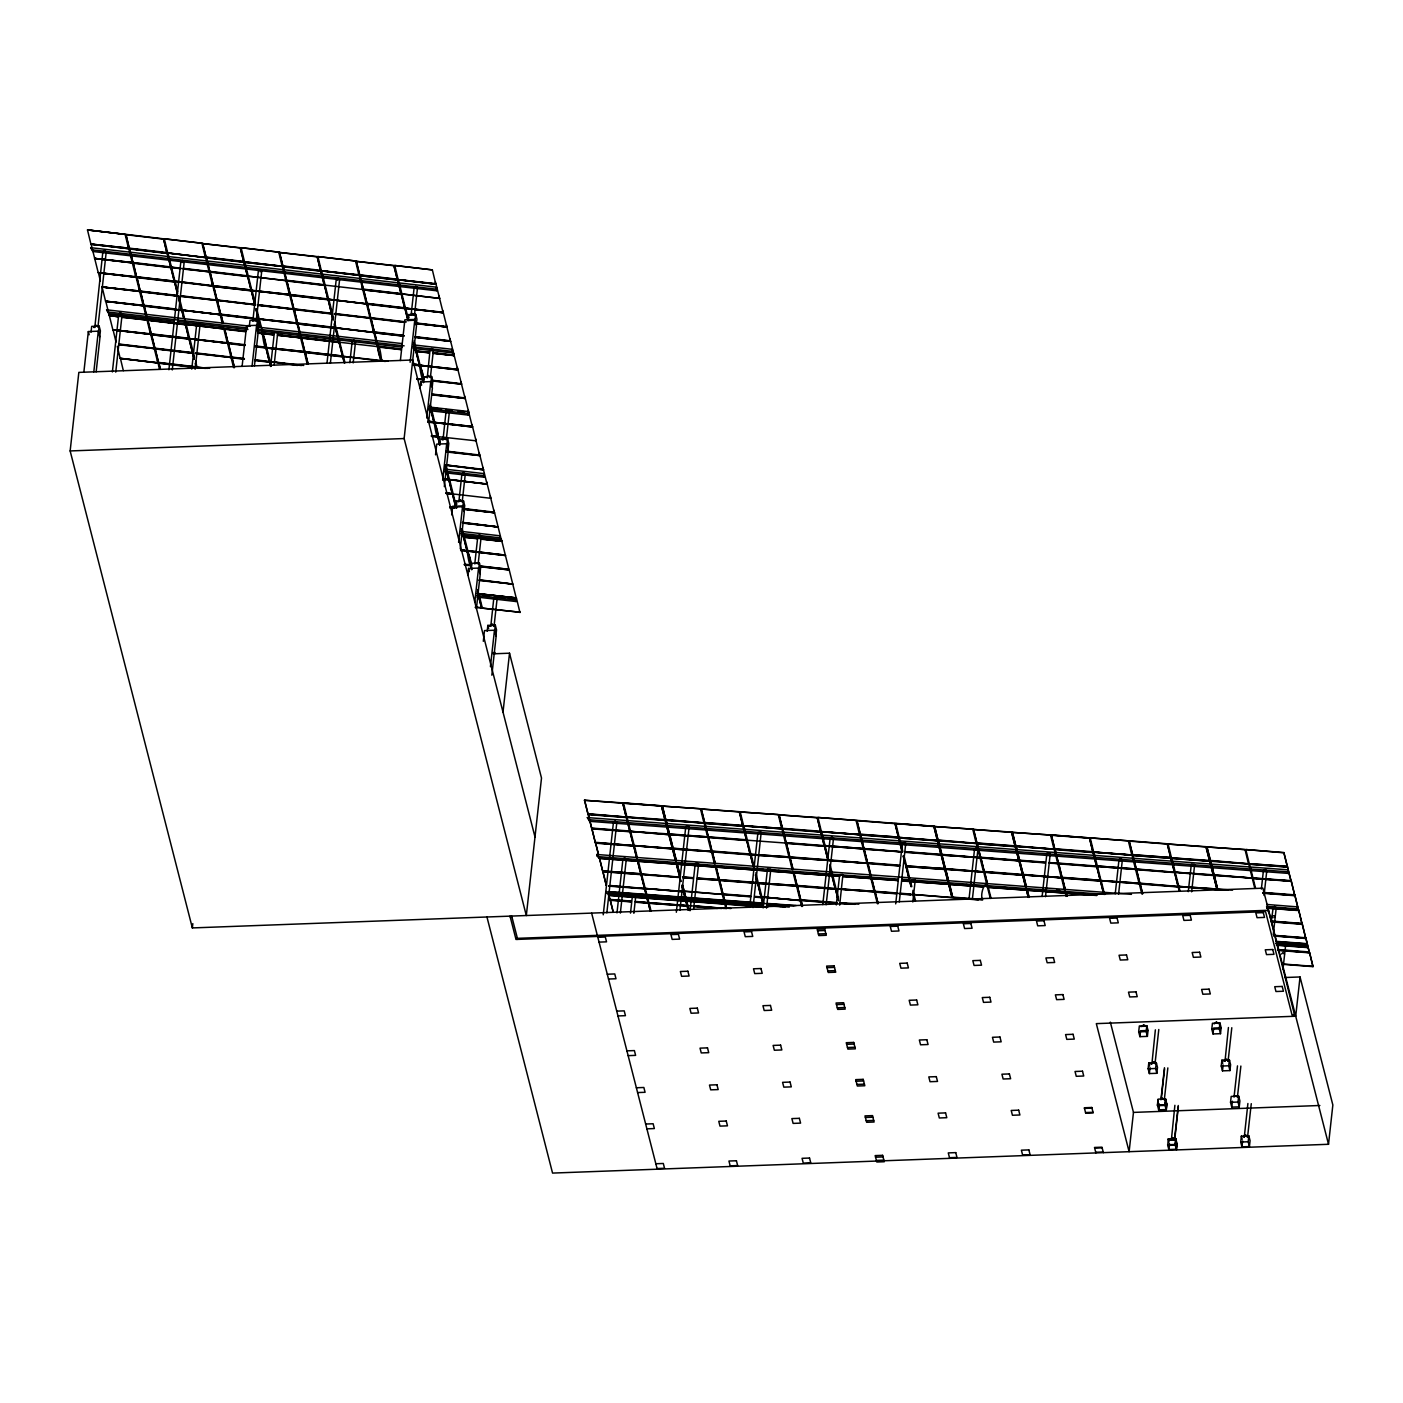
<?xml version="1.0" encoding="UTF-8"?>
<svg xmlns="http://www.w3.org/2000/svg" width="1403" height="1403" viewBox="0 0 1403 1403"><rect width="100%" height="100%" fill="white"/><g stroke="black" fill="none" stroke-linecap="round" stroke-linejoin="round"><path stroke-width="1.5" d="M97.403 326.425L95.755 325.093L93.703 327.478M254.224 319.551L254.399 320.445M427.985 375.688L426.109 377.372M492.102 624.458L489.296 626.264L491.909 624.177L495.013 626.001M1152.985 1062.422L1150.723 1064.053M1161.14 1099.268L1163.788 1099.198M1162.228 1099.338L1162.473 1098.04M1170.102 1140.218L1172.68 1138.57L1171.347 1140.06L1174.89 1105.301M1223.346 1061.071L1225.976 1058.897L1229.624 1060.791L1228.87 1061.229M1236.902 1096.48L1235.394 1095.971M1170.277 1139.955L1172.329 1137.587L1175.626 1139.604M1288.059 873.385L1287.866 869.807L587.366 817.581L589.646 821.334L1288.059 873.385L1287.866 869.807M1297.74 908.32L1297.565 910.477L1266.997 908.197M1276.502 945.271L1307.052 947.551L1306.789 943.64L1276.239 941.36M1307.193 945.236L1306.982 947.218L1276.414 944.938M1307.052 947.551L1306.789 943.64M486.946 916.983L552.554 1173.083L1328.518 1144.287L1262.91 888.187L192.351 927.927L70.15 450.942L78.831 372.391L412.798 359.992L534.999 836.977M83.847 372.269L88.336 331.564L98.315 331.178L99.946 337.597L96.158 371.865M91.037 332.265L91.686 326.373L99.157 326.092L100.402 330.898L99.753 336.79M94.79 327.565L102.875 251.611L104.523 250.646L106.242 251.803L97.912 327.197M95.685 325.496L96.141 326.197M93.808 371.9L98.315 331.178M98.508 331.985L99.157 326.092M112.38 371.935L118.799 313.763L120.448 312.799L122.166 313.956L115.747 372.128M168.904 369.761L180.864 261.432L182.513 260.467L184.231 261.624L172.271 369.936M191.755 369.094L196.771 323.584L198.437 322.62L200.138 323.777L195.122 369.27M242.105 366.393L246.612 325.689L256.574 325.321L258.222 331.722L254.434 365.99M249.313 326.39L249.962 320.498L257.433 320.217L258.661 325.022L258.012 330.915M252.821 321.147L258.398 270.604L260.046 269.639L261.765 270.797L256.188 321.34M253.785 319.446L254.153 320.428M252.084 366.025L256.574 325.321M256.784 326.11L257.433 320.217M257.451 321.357L254.031 319.218M192.351 927.927L192.825 923.63M270.604 366.464L274.322 332.757L275.97 331.792L277.689 332.949L274.199 364.534M326.987 363.184L336.282 278.987L337.93 278.004L339.649 279.162L330.354 363.359M349.821 362.728L352.206 341.139L353.854 340.175L355.573 341.332L353.188 362.921M400.381 360.518L404.871 319.814L414.85 319.446L416.481 325.847L404.134 438.543L526.318 915.528L541.505 778.051L509.517 653.202L493.225 653.816L493.365 652.5M408.22 314.623L407.572 320.515L415.042 320.235L415.691 314.342L408.22 314.623L409.045 317.832M411.079 315.272L414.166 287.282L415.814 286.317L417.533 287.475L414.446 315.465M412.622 313.518L415.148 315.552M410.114 362.29L414.85 319.446M416.27 325.04L416.937 319.147L415.691 314.342M420.093 388.385L420.795 381.967L430.774 381.598L432.405 388L428.616 422.268M423.496 382.668L424.144 376.776L431.615 376.513L432.861 381.3L432.194 387.193M427.249 377.968L430.09 349.435L431.738 348.47L433.457 349.628L430.37 377.617M427.477 376.706L428.213 375.513L429.493 376.653M426.74 418.024L430.774 381.598M430.967 382.388L431.615 376.513M435.544 454.835L436.719 444.12L446.698 443.751L448.329 450.153L444.313 486.578M439.42 444.839L440.068 438.946L447.539 438.665L448.785 443.471L448.118 449.363M441.998 439.718L444.137 437.666L447.136 439.42M442.997 439.876L446.066 411.325L449.311 411.5M442.664 480.177L446.698 443.751M446.891 444.558L447.539 438.665M451.696 514.848L452.643 506.273L462.622 505.904L464.253 512.305L460.237 548.731M455.993 501.099L455.344 506.992L462.815 506.711L463.464 500.818L455.993 501.099L456.817 504.291M458.851 501.748L461.938 473.758L463.586 472.776L465.305 473.933L462.218 501.923M460.254 500.152L462.148 501.643M458.588 542.33L462.622 505.904M463.481 501.941L460.061 499.819L457.676 501.8M464.042 511.516L464.709 505.624L463.464 500.818M467.865 574.862L468.567 568.443L478.546 568.075L480.177 574.476L476.389 608.744M471.268 569.144L471.917 563.252L479.388 562.971L480.615 567.777L479.966 573.669M474.775 563.901L477.862 535.911L479.51 534.946L481.229 536.104L478.142 564.094M474.758 602.343L478.546 568.075M478.739 568.864L479.388 562.971M483.316 641.311L484.491 630.596L494.47 630.228L496.101 636.629L491.839 675.194M487.192 631.297L487.841 625.405L495.312 625.124L496.539 629.929L495.89 635.822M490.769 626.334L493.838 597.801L497.083 597.976M490.699 626.054L491.909 624.125M494.014 626.51L497.153 598.257L495.943 599.221M490.436 666.653L494.47 630.228M494.663 631.017L495.312 625.124M494.891 653.745L495.031 652.448M503.011 712.128L509.517 653.202M603.237 914.809L613.479 822.035L615.128 821.071L616.846 822.228L606.85 912.827M616.987 912.897L622.932 858.952L624.581 857.987L626.229 858.864M620.354 913.072L626.299 859.127M630.491 913.125L632.437 895.588L634.051 894.886L635.752 896.043L633.858 913.3M676.334 912.266L685.751 826.841M679.929 910.319L689.119 827.033L687.838 825.929L685.804 826.577M690.03 910.74L695.222 863.757L696.87 862.792L698.589 863.95L693.626 908.793M749.676 907.39L757.953 832.488L761.075 832.137M753.043 907.566L761.11 833.189M763.144 907.916L767.459 869.141L770.703 869.316M766.512 908.109L770.773 869.579M822.789 904.584L830.155 837.942L831.804 836.977L833.522 838.135L826.157 904.76M836.293 904.953L839.66 874.595L842.729 874.507M839.66 905.145L842.905 874.77M895.693 903.883L902.375 843.221L905.514 842.852M899.288 901.901L905.742 843.396M912.809 901.971L915.212 880.312M969.035 898.955L974.559 849.008L976.207 848.026L977.926 849.183L972.402 899.13M982.574 898.955C979.697 896.271 984.678 879.699 986.905 886.819M1042.131 896.482L1046.901 853.322L1049.988 853.234M1045.498 896.675L1050.233 853.778M1115.227 893.834L1118.998 859.636L1120.646 858.654L1122.365 859.811L1118.594 894.009M1138.675 1031.854L1139.341 1025.961L1146.812 1025.698L1148.04 1030.486L1147.391 1036.379L1139.92 1036.659L1138.675 1031.854L1146.163 1031.591L1147.391 1036.379M1139.92 1036.659L1140.569 1030.767L1148.04 1030.486M1110.334 1022.138L1133.466 1112.404L1129.117 1151.688L1096.322 1023.629L1295.706 1016.228L1300.037 976.962L1284.867 977.523M1143.568 1024.979L1141.007 1026.68M1143.726 1024.856L1146.742 1026.47M1146.163 1031.591L1146.812 1025.698M1148.145 1068.77L1148.794 1062.878L1156.265 1062.597L1157.493 1067.402L1156.844 1073.295L1149.373 1073.576L1148.145 1068.77L1155.616 1068.49L1156.844 1073.295M1149.373 1073.576L1150.022 1067.683M1151.881 1064.07L1155.37 1029.837M1154.143 1062.755L1152.863 1061.597L1156.212 1063.684M1155.02 1063.72L1158.79 1029.504M1155.616 1068.49L1156.265 1062.597M1157.422 1105.038L1158.071 1099.145L1165.56 1098.865L1166.945 1104.319L1166.296 1110.211L1158.825 1110.492L1157.422 1105.038L1164.911 1104.757L1166.296 1110.211M1158.247 1099.794L1157.598 1105.687L1165.069 1105.406L1165.718 1099.514M1159.316 1103.951L1158.668 1109.843L1166.139 1109.563L1166.787 1103.67M1158.825 1110.492L1159.474 1104.599M1160.93 1099.794L1164.472 1067.718M1161.333 1098.339L1164.595 1068.858M1164.297 1099.97L1167.84 1067.911M1164.911 1104.757L1165.56 1098.865M1188.271 891.642L1191.322 864.318L1194.567 864.494M1191.638 891.817L1194.637 864.774M1175.732 1138.587L1175.083 1144.48L1176.486 1149.934L1177.135 1144.041L1175.732 1138.587L1168.261 1138.868L1167.77 1145.409L1175.24 1145.129L1175.907 1139.236L1168.418 1139.517M1169.488 1143.655L1168.997 1150.214L1167.612 1144.743L1175.083 1144.48M1172.522 1137.921L1172.873 1139.446M1172.487 1138.815L1172.189 1137.815M1174.434 1139.973L1178.257 1105.494M1174.644 1140.341L1178.362 1106.651M1175.188 1139.78L1175.381 1140.569M1176.152 1140.148L1172.487 1138.236M1176.959 1143.375L1176.31 1149.267L1168.839 1149.548M1211.789 1029.153L1212.438 1023.261L1219.926 1022.98L1221.154 1027.785L1220.505 1033.678L1213.016 1033.941L1211.789 1029.153L1219.277 1028.873L1220.505 1033.678M1213.016 1033.941L1213.665 1028.048L1221.154 1027.785M1219.663 1023.909L1216.629 1022.419M1215.507 1023.383L1216.524 1021.98L1214.121 1023.927M1219.277 1028.873L1219.926 1022.98M1221.241 1066.052L1221.908 1060.177L1229.379 1059.896L1230.606 1064.702L1229.957 1070.577L1222.487 1070.857L1221.241 1066.052L1228.73 1065.789L1229.957 1070.577M1222.487 1070.857L1223.135 1064.965M1224.994 1061.37L1228.432 1027.522M1228.081 1061.282L1231.799 1027.715M1228.73 1065.789L1229.379 1059.896M1230.536 1102.32L1231.185 1096.427L1238.674 1096.146L1239.901 1100.952L1239.252 1106.844L1231.764 1107.125L1230.536 1102.32L1238.007 1102.039L1239.252 1106.844M1231.764 1107.125L1232.413 1101.232M1234.044 1097.076L1237.499 1065.877M1237.411 1097.269L1240.866 1066.052M1261.367 889.081L1263.437 870.351L1264.717 871.456M1238.007 1102.039L1238.674 1096.146M1264.05 895.465L1266.786 870.702L1265.068 869.544L1263.419 870.526M1240.708 1142.042L1241.357 1136.149L1248.845 1135.869L1250.073 1140.674L1249.424 1146.567L1241.936 1146.847L1240.708 1142.042L1248.196 1141.761L1249.424 1146.567M1268.049 911.547L1267.961 908.32L1294.478 1014.702L1291.988 1014.79L1265.559 911.634L516.006 939.449L510.026 916.124M1241.936 1146.847L1242.602 1140.955M1243.444 1136.921L1245.443 1134.869L1248.863 1136.991M1244.286 1137.079L1247.898 1103.512M1244.215 1136.798L1245.39 1135.115M1271.276 921.876L1273.135 907.811M1247.548 1137.254L1251.266 1103.687M1248.196 1141.761L1248.845 1135.869M1273.293 934.433L1276.239 907.618L1274.52 906.461L1272.872 907.443M1282.973 969.28L1285.709 944.535L1283.552 943.395L1282.868 944.973M1294.478 1014.702L1294.688 1012.738M1328.518 1144.287L1332.85 1105.003L1300.037 976.962M436.473 290.754L436.421 287.177L90.686 247.665L92.791 251.488L436.473 290.754L436.421 287.177M413.254 348.435L452.397 352.907L452.345 349.329L413.201 344.857M452.397 352.907L452.345 349.329M429.178 410.605L468.321 415.078L468.269 411.482L429.125 407.01M468.321 415.078L468.269 411.482M445.084 472.758L484.245 477.23L484.193 473.635L445.049 469.163M484.245 477.23L484.193 473.635M461.008 534.911L500.169 539.383L500.117 535.806L460.973 531.334M500.169 539.383L500.117 535.806M476.932 597.064L516.094 601.536L516.041 597.959L476.897 593.487M516.094 601.536L516.041 597.959M94.545 327.022L95.755 326.057M184.231 261.624L183.004 262.571M200.138 323.777L198.489 324.742M261.765 270.797L260.116 271.761M355.573 341.332L354.345 342.279M442.927 439.595L444.576 438.613L446.294 439.77L449.381 411.781L448.171 412.745M704.674 900.673L707.796 900.305M1151.653 1063.527L1152.968 1062.439M1224.749 1060.826L1226.415 1059.844L1228.116 1061.001M584.472 800.271L622.669 802.884L626.124 817.02L588.015 814.073L584.472 800.271L622.581 803.2M588.015 814.073L584.577 799.973M633.034 843.326L630.017 831.505L591.68 828.419L588.243 814.284L626.369 817.265L633.437 845.571L595.328 842.642L588.243 814.284M595.328 842.642L591.891 828.507M598.502 855.006L595.556 842.835L633.682 845.816L636.716 857.671M644.03 886.222L640.996 874.402L602.887 871.403L606.324 885.539L599.221 857.11L602.641 871.193L640.855 873.806L602.746 870.86M623.476 802.849L661.585 805.831L623.37 803.182L661.479 806.129L665.022 819.931L661.479 806.129M629.789 831.348L626.369 817.265M665.25 820.176L668.687 834.276L665.268 820.194L626.913 816.984L665.11 819.598M631.14 901.392L609.972 899.761L608.06 891.606M613.129 912.125L610.2 899.954L631.385 901.638M630.789 831.453L668.793 834.68L672.335 848.482L634.226 845.553L627.053 817.528L665.145 820.457M636.611 857.934L633.682 845.816M634.226 845.553L672.335 848.482M675.615 860.583L672.581 848.762L634.454 845.763L672.475 849.025L675.509 860.863M610.656 885.539L644.433 888.467L640.996 874.385M680.911 881.294L679.894 877.313L641.539 874.104L679.648 877.05L676.106 863.248M662.269 806.094L700.483 808.759L703.92 822.842L665.811 819.913L662.269 806.094L700.483 808.759M635.366 901.708L648.081 902.69L644.626 888.555L608.639 885.784M645.433 888.573L683.436 891.799L686.961 905.601L648.87 902.673L641.68 874.648L679.789 877.576L680.806 881.522M665.811 819.913L662.356 805.778M688.627 835.399L707.691 836.854L669.477 834.259L666.039 820.124L704.148 823.105L711.233 851.411L673.124 848.464L669.582 834.662L707.796 837.275L669.582 834.662M650.238 911.108L648.309 902.901L635.594 901.919M648.87 902.673L686.961 905.601M688.242 909.863L687.224 905.882L648.993 903.199L687.102 906.145L688.119 910.091M668.793 834.68L630.578 831.33L668.793 833.943M669.477 834.259L666.057 820.159M673.124 848.464L669.687 834.382M673.265 849.008L711.479 851.656L673.265 849.008L676.299 860.846M701.167 809.022L739.381 811.671L742.818 825.771L704.709 822.824L701.167 809.022L739.276 811.951L742.818 825.771M683.436 891.799L645.222 888.45L683.331 891.396L681.805 885.468M684.208 891.045L722.422 894.395L684.12 891.379L682.717 885.188M704.709 822.824L701.272 808.742M746.694 840.239L750.131 854.322L746.694 840.257L708.375 837.17L704.832 823.368L743.046 826.016L746.484 840.099L743.046 826.016M723.755 908.372L687.768 905.584L684.331 891.501M708.375 837.17L704.937 823.035M753.411 866.423L750.377 854.602L712.022 851.393L708.585 837.293M712.022 851.393L708.603 837.31M715.197 863.757L712.25 851.603L715.284 863.441M697.607 878.541L718.792 880.225L697.519 878.874M755.533 874.753L757.445 882.89L719.336 879.944L715.933 865.932M750.745 896.535L723.019 894.29L719.564 880.155L757.69 883.136L761.127 897.236L757.69 883.136M723.019 894.29L719.581 880.225M723.124 894.693L726.666 908.513L723.124 894.693L750.64 896.815M743.608 825.753L781.804 828.366L743.608 825.753L740.17 811.671M743.836 825.999L781.945 828.892L743.836 825.946L750.921 854.304L789.117 856.917L750.921 854.304M747.483 840.222L785.382 843.028M753.288 866.703L750.377 854.567M789.275 857.496L751.061 854.848L789.258 857.443L792.186 869.614M758.234 882.873L796.43 885.486L758.234 882.873L755.831 872.771M778.279 814.599L740.065 811.934L778.279 814.599L781.699 828.682M820.843 831.856L824.28 845.939L820.843 831.874L782.506 828.664L778.963 814.862L817.177 817.511L820.597 831.611L817.177 817.511M762.741 903.55L761.32 897.306L754.761 896.745M782.506 828.664L779.068 814.564M786.171 843.01L782.734 828.875L786.171 843.01L824.49 846.062L827.928 860.162L789.819 857.233L786.381 843.098L789.819 857.233M789.959 857.759L828.156 860.407L789.959 857.759L792.993 869.597M796.588 886.047L758.374 883.399L796.588 886.047L801.639 906.478M838.52 900.814L835.486 888.993L797.132 885.784L793.73 871.772M800.815 900.13L797.36 885.994L800.815 900.13L837.012 903.023M817.949 817.44L856.058 820.387L859.495 834.522L821.386 831.576L817.967 817.493L856.076 820.422M802.428 906.461L801.008 900.217L802.551 906.198M821.386 831.576L859.495 834.522M821.632 831.786L859.741 834.732L821.632 831.786L828.717 860.144M837.907 899.113L835.486 888.976M836.03 888.695L874.227 891.308L836.03 888.695L832.628 874.7M836.276 888.958L874.367 891.852L836.258 888.906L838.187 897.131M856.865 820.422L860.39 834.171L898.499 837.117L860.285 834.504L856.847 820.369L894.974 823.351L898.008 835.188M860.53 834.75L864.073 849.253L902.287 851.919L863.967 848.85L860.53 834.715L898.639 837.696L901.673 849.534M899.604 865.756L867.615 863.055L864.178 848.973M870.772 875.437L867.843 863.266L871.386 877.068M910.915 894.395L874.928 891.624L871.386 877.804L875.735 877.857M877.594 902.024L871.509 877.541M898.394 837.433L894.974 823.351M864.055 848.517L902.076 851.779L898.639 837.696M937.52 840.572L940.975 854.69L937.52 840.572L899.183 837.416L937.292 840.362L933.854 826.227L895.658 823.614L933.749 826.542M937.537 840.607L899.323 837.959L937.432 840.888M906.513 865.984L944.71 868.597L906.513 865.984L904.093 855.883M911.021 886.661L909.582 880.418L911.126 886.433M910.284 880.733L911.81 886.643M952.181 897.727L913.827 894.535L951.935 897.482L948.481 883.346L952.023 897.148M934.556 826.525L972.753 829.191L934.556 826.525L938.081 840.344L976.435 843.519L983.503 871.842L945.412 868.895L941.869 855.093L980.083 857.742L941.869 855.093M938.081 840.344L934.661 826.244M938.326 840.607L941.851 854.357L979.873 857.619L941.764 854.673L938.326 840.59M944.605 868.913L941.167 854.778L904.988 851.919M944.745 869.457L906.636 866.51L944.745 869.457L947.779 881.294M945.412 868.895L941.974 854.813M948.568 881.259L945.64 869.106L983.749 872.087L986.677 884.206M952.725 897.464L949.287 883.329L952.725 897.464L982.609 899.989M952.988 897.78L978.259 899.954M973.436 829.454L1011.651 832.102L1015.088 846.202L976.979 843.256L973.436 829.454L1011.545 832.382L1015.088 846.202M976.435 843.519L938.221 840.871M976.979 843.256L973.559 829.155M1025.575 887.117L1022.647 874.963L984.292 871.824L980.855 857.689L1018.981 860.653L1022.506 874.42L1018.964 860.618L980.662 857.601L977.119 843.782L1015.334 846.447L1018.771 860.53L1015.334 846.447M980.662 857.601L977.225 843.501M984.292 871.824L980.872 857.742M987.466 884.188L984.538 872.017L1022.647 874.998M1012.335 832.365L1050.549 835.013L1053.986 849.113L1015.877 846.167L1012.335 832.365L1050.549 835.013M1015.877 846.167L1012.44 832.032M1045.06 862.88L1019.665 860.933L1023.296 874.402L1061.299 877.664L1023.19 874.735L1016.105 846.377L1019.56 860.513L1045.165 862.599M1023.436 874.981L1061.527 877.875L1023.436 874.946L1026.365 887.099M1028.206 897.394L1026.277 889.186L1019.946 888.73M1054.775 849.096L1051.338 834.96L1089.447 837.889L1092.884 852.024L1089.447 837.889L1051.338 834.995L1054.775 849.096L1093.13 852.287L1096.55 866.37L1093.13 852.287M1058.458 863.441L1055.003 849.306L1058.458 863.441L1096.76 866.493L1100.303 880.26L1062.089 877.647L1058.651 863.511L1062.089 877.647M1065.263 890.028L1062.334 877.857L1100.443 880.838L1103.477 892.694M1090.236 837.872L1128.345 840.818L1131.783 854.953L1093.674 852.007L1090.236 837.924L1128.345 840.853M1093.674 852.007L1131.783 854.953M1093.919 852.252L1132.011 855.164L1093.902 852.217L1100.987 880.575L1139.201 883.188L1100.987 880.575M1100.198 880.593L1096.76 866.493M1097.549 866.44L1135.658 869.422L1097.567 866.475M1103.372 892.957L1100.443 880.838M1101.232 880.821L1139.324 883.715L1101.215 880.786L1104.161 892.939M1129.134 840.8L1132.659 854.602L1170.768 857.549L1132.572 854.936L1129.134 840.8L1167.243 843.782L1170.277 855.62M1177.591 884.188L1174.574 872.35L1136.237 869.264L1132.712 855.462L1170.926 858.11L1174.346 872.21L1136.342 868.948L1132.8 855.129M1179.257 890.677L1178.239 886.696L1139.885 883.487L1136.342 868.948M1139.885 883.487L1136.465 869.404M1142.551 893.886L1140.113 883.697L1142.656 893.588M1170.681 857.864L1167.243 843.782M1206.142 846.693L1167.927 844.045L1206.036 846.974L1209.579 860.776L1206.036 846.974M1209.702 861.319L1171.61 858.373L1209.824 861.039L1213.244 875.121L1209.807 860.986L1171.47 857.847L1209.667 860.46M1139.99 883.171L1177.994 886.433L1174.557 872.333M1175.346 872.315L1190.06 873.736M1179.134 890.905L1178.239 886.678M1178.783 886.415L1216.98 889.011L1178.783 886.415L1171.715 858.092M1179.011 886.608L1217.12 889.555L1179.011 886.608L1179.941 890.887M1254.773 888.309L1248.723 863.967L1210.368 860.758L1206.826 846.956L1245.04 849.604L1248.477 863.704L1210.456 860.442L1206.931 846.675M1214.139 875.525L1252.353 878.12L1214.033 875.104L1210.596 860.968L1217.681 889.327L1228.274 890.133M1216.892 889.344L1213.455 875.209L1216.98 889.011M1217.681 889.327L1214.244 875.191M1245.811 849.552L1283.833 852.814L1287.375 866.616L1249.266 863.687L1245.811 849.552L1283.938 852.533L1287.375 866.616M1248.705 863.95L1210.508 861.302M1249.266 863.687L1287.463 866.3M1287.603 866.879L1249.407 864.213L1287.498 867.159L1291.041 880.961L1287.498 867.159M1291.146 881.365L1253.037 878.436L1291.251 881.049L1294.688 895.184L1291.251 881.049L1252.932 878.032L1291.146 880.628M1294.916 895.395L1298.354 909.53L1294.916 895.395L1262.928 892.729M1302.002 923.735L1298.564 909.6L1302.002 923.735L1272.363 921.455M1302.247 923.998L1305.684 938.081L1302.23 923.946L1272.591 921.666M1274.134 935.766L1305.877 938.169L1309.315 952.304L1305.877 938.169L1273.924 935.643M1283.359 964.352L1312.998 966.649L1309.56 952.514L1277.572 949.849M626.124 817.02L588.103 813.74M633.437 845.571L595.433 842.309M648.081 902.69L635.471 901.392M703.92 822.842L665.899 819.58M711.233 851.411L673.212 848.149M697.379 878.331L718.652 879.646L697.466 878.015M827.928 860.162L824.49 846.097M831.821 874.718L835.241 888.73L831.698 874.911M905.812 865.669L903.181 856.128M913.037 894.553L912.634 892.308M983.503 871.842L945.499 868.58M1053.986 849.113L1015.982 845.851M1057.652 863.459L1049.286 862.477M1252.142 878.05L1214.139 874.788M1312.998 966.649L1309.56 952.549L1277.817 950.112M90.897 244.052L128.638 248.156L90.897 244.052L87.495 229.952L125.095 234.336L87.477 229.917L125.113 234.389L128.532 248.471M91.16 244.297L128.795 248.734L91.142 244.262L98.21 272.603L135.845 277.04L135.46 274.795M98.21 272.603L135.951 276.707M98.473 272.813L136.091 277.25L98.473 272.813L100.367 281.038M102.103 287.036L139.739 291.473L102.103 287.036L105.541 301.171L143.159 305.591L142.79 303.364M136.617 277.057L133.197 262.922L136.617 277.057L174.358 281.161L170.85 267.412L132.987 262.835L129.55 248.699L167.185 253.171L170.728 266.938L167.185 253.136L129.304 248.489L125.884 234.354L163.52 238.826L166.939 252.926L163.52 238.843M105.541 301.171L143.281 305.275M105.804 301.417L143.404 305.801L105.786 301.382L112.854 329.723L150.472 334.16L150.103 331.915M129.304 248.489L125.902 234.406M132.987 262.835L129.567 248.752M112.854 329.723L150.595 333.826M113.117 329.986L150.735 334.37L113.099 329.933L116.028 342.104M178.672 297.997L181.566 310.045L143.948 305.608L140.51 291.473L178.146 295.945L140.3 291.386L136.88 277.25L174.516 281.722L177.55 293.578M140.3 291.386L136.88 277.303M159.451 369.164L158.065 362.991L120.167 358.291L157.802 362.711L150.752 334.423M164.291 238.791L201.909 243.228L164.291 238.843M143.948 305.608L140.528 291.526M146.105 314.026L144.193 305.819L181.829 310.291L183.723 318.463M212.274 283.687L212.66 285.914L205.61 257.626L167.711 252.926L205.329 257.363L201.927 243.263M121.745 316.99L147.069 320.059L121.851 317.394M188.879 338.597L185.459 324.461L188.879 338.597L151.261 334.177L144.211 305.854M174.253 281.477L170.833 267.394M171.622 267.394L179.847 268.674M151.261 334.177L147.841 320.077L185.477 324.514L147.613 319.954M151.401 334.703L189.142 338.86L192.562 352.942L154.926 348.505L151.401 334.703L189.019 339.14L192.562 352.942M177.409 293.841L174.516 281.722M177.69 291.894L175.287 281.705L212.905 286.124L175.147 281.161L212.765 285.598M195.824 364.92L196.21 367.165L158.574 362.728L151.506 334.388M158.065 362.974L120.43 358.502L123.341 370.655M158.574 362.728L155.172 348.646L192.79 353.065L194.315 359.028M160.223 369.182L158.837 362.939L192.281 366.92M202.576 243.561L240.334 247.717L243.736 261.8L206.118 257.38L202.576 243.561L240.211 247.998L243.736 261.8M222.13 322.9L220.218 314.693L182.355 310.045L219.973 314.482L212.923 286.194M205.592 257.608L167.957 253.136L175.024 281.494M206.118 257.38L202.698 243.28M213.431 285.931L210.012 271.796L213.431 285.931L251.172 290.035L247.647 276.286L209.801 271.708L206.364 257.573L243.999 262.045L247.419 276.145L243.999 262.045M185.249 324.374L184.863 322.146M182.618 310.326L186.02 324.391L223.884 328.951L227.286 343.033L226.918 340.806M209.801 271.708L206.381 257.626M233.599 367.656L227.549 343.244L189.668 338.614L227.409 342.718M189.914 338.824L227.549 343.244L189.931 338.86L194.456 357.309M255.995 308.835L258.38 318.919L220.762 314.5L217.325 300.365L254.96 304.837L217.114 300.277L213.572 286.475L251.33 290.614L254.732 304.697L251.33 290.614M194.175 359.273L192.79 353.065M217.114 300.277L213.712 286.212M207.434 368.41L196.981 367.165L209.643 368.323M241.106 247.682L278.723 252.119L282.143 266.237L244.525 261.817L241.106 247.717L278.741 252.154M222.919 322.918L221.008 314.71L252.365 318.428M244.525 261.817L282.143 266.237M228.075 343.051L224.655 328.916L228.075 343.051L245.051 345.278M251.067 290.368L247.647 276.268M244.28 358.87L231.741 357.397L228.321 343.261L234.371 367.674M251.838 290.368L289.579 294.472L251.838 290.368L244.788 262.08M252.102 290.631L289.719 295.016L252.102 290.579L255.627 305.135M320.813 270.937L324.233 285.019L320.831 270.954L282.932 266.254L279.39 252.452L317.148 256.591L320.55 270.691L317.148 256.591M259.169 318.937L296.91 323.041L259.169 318.937L256.767 308.835M259.415 319.183L297.033 323.567L259.415 319.147L262.835 333.283L273.287 334.51M282.932 266.254L279.513 252.172M286.598 280.6L283.178 266.465L286.598 280.6L324.461 285.16L327.881 299.242L324.461 285.16M262.291 333.388L262.273 333.353C266.973 367.112 268.482 330.038 257.871 332.774M273.515 334.633L262.94 333.686L273.392 334.914M286.037 280.67L248.208 276.163L285.826 280.582M290.246 294.823L286.826 280.688L290.246 294.823L328.127 299.453L331.546 313.588L328.127 299.453L290.386 295.349L293.928 309.151L331.774 313.711L333.3 319.674M265.956 347.734L269.376 361.834L265.956 347.698L255.241 346.26M266.482 347.488L304.223 351.609L266.482 347.488L263.062 333.405M304.363 352.171L266.623 348.032L304.363 352.135L307.275 364.289M270.481 366.183L269.586 361.904L254.732 360.097M293.928 309.151L290.509 295.068M297.559 323.374L294.139 309.239L297.559 323.374L335.194 327.811L334.808 325.566M317.92 256.574L355.538 260.993L317.92 256.574L321.34 270.691L358.958 275.128L358.589 272.883M342.507 356.362L339.088 342.227L301.47 337.842L304.889 351.943L342.63 356.046L339.088 342.227L301.242 337.72L297.699 323.918L335.457 328.056L338.86 342.157L335.457 328.074M321.34 270.691L359.08 274.795M321.603 270.954L359.221 275.339L321.585 270.902L328.653 299.26L366.551 303.942L328.916 299.47L333.44 317.955M301.242 337.72L297.822 323.637M325.25 285.16L362.64 289.474M304.889 351.943L301.47 337.842M308.046 364.306L305.135 352.153L342.77 356.625L344.296 362.588M328.653 299.26L366.288 303.697L359.221 275.374M333.177 319.919L331.774 313.711M356.204 261.326L393.962 265.483L397.365 279.565L359.747 275.146L356.204 261.326L393.84 265.763L397.365 279.565M380.546 358.572L380.914 360.817L373.864 332.529L335.966 327.811L373.601 332.248L366.551 303.96M359.747 275.146L356.327 261.046M359.887 275.672L397.628 279.828L401.048 293.911L363.412 289.474L359.887 275.672L397.505 280.109M339.877 342.297L377.267 346.594M363.412 289.474L360.01 275.391M363.517 289.895L401.276 294.034L404.695 308.134L367.06 303.697L363.517 289.895L401.153 294.314M344.156 362.816L342.77 356.625M381.178 361.062L343.297 356.38L381.037 360.483M367.06 303.697L363.658 289.614M404.415 322.111L370.743 318.043L367.305 303.907L404.958 308.379L407.992 320.235M370.743 318.043L367.305 303.907M374.373 332.265L370.953 318.13L374.373 332.265L403.643 335.703M394.734 265.5L432.352 269.885L394.734 265.448L398.154 279.583L435.772 284.02L435.404 281.775M373.864 332.493L336.229 328.021L343.297 356.38M401.276 349.435L378.056 346.611L374.513 332.792L403.906 335.966M398.154 279.583L435.895 283.687M398.399 279.793L436.035 284.213L398.399 279.793L405.467 308.134L443.102 312.571L442.717 310.326M378.056 346.611L374.636 332.511M381.704 360.817C377.565 326.741 374.899 363.447 385.878 361.308M407.852 320.498L404.958 308.379M405.467 308.134L443.208 312.255M405.73 308.397L443.348 312.781L405.713 308.344L408.641 320.515M439.665 298.436L401.819 293.928L439.455 298.348M419.585 365.499L419.567 365.464C424.425 399.82 426.582 360.115 413.061 364.517M420.111 365.271L457.852 369.375L420.111 365.271L414.078 340.947M457.992 369.936L420.356 365.464L457.974 369.901L465.042 398.259L431.598 394.313M416.726 378.863L423.232 379.722L416.831 379.266M424.004 379.739L420.374 365.517M415.411 323.216L446.996 327.004L415.516 323.637M415.13 337.158L450.679 341.385L415.007 337.474M431.072 410.325L433.965 422.373L430.931 410.535M434.228 422.619L434.211 422.584C439.069 456.94 441.226 417.235 427.687 421.637M434.737 422.391L472.478 426.494L434.737 422.391L431.843 410.325M435 422.636L472.618 427.021L435 422.601L440.033 443.05M439.753 445.014L437.859 436.807L431.37 435.982M431.861 394.524L465.305 398.505L431.738 394.857M444.418 479.002L448.714 479.177L445.207 465.48M448.855 479.756L452.275 493.838L448.855 479.703L444.663 479.212M493.944 510.254L494.312 512.498L487.262 484.21L449.381 479.51L486.999 483.93L479.949 455.624L446.382 451.976M449.644 479.756L487.262 484.193M455.905 508.061L452.485 493.926L445.996 493.102M453.274 493.979L490.682 498.275M501.274 538.875L501.643 541.12L464.025 536.683L476.687 537.84M476.827 538.419L464.165 537.226L476.704 538.699M467.146 551.151L467.129 551.098C471.934 585.56 474.179 545.609 460.64 550.274M467.918 551.116L505.536 555.535L467.936 551.151M471.706 569.706L470.812 565.444L471.846 569.495M471.461 564.918L464.288 536.946M462.464 522.653L498.223 526.984L462.569 523.126M478.651 593.802L516.392 597.906L478.651 593.802L477.774 589.576M475.284 607.394L481.667 607.815L478.669 596.082M482.334 608.148L520.075 612.252L482.334 608.148L479.44 596.1M479.949 566.444L509.236 569.934L479.844 566.759M516.427 598.765L508.167 597.468M132.32 262.501L94.58 258.398L132.32 262.501L131.829 260.572M139.634 291.052L101.893 286.949L139.634 291.052L139.143 289.141M146.841 319.937L146.456 317.692M154.155 348.505L153.769 346.26M209.012 271.708L208.644 269.464M216.325 300.26L215.957 298.015M223.656 328.828L223.27 326.583M230.969 357.379L230.583 355.134M262.063 333.265L261.677 331.02M292.771 306.906L293.139 309.151L257.608 304.96M300.084 335.457L300.452 337.702L277.461 335.001M369.954 318.025L369.585 315.78M401.048 293.911L397.645 279.846M404.695 308.134L401.276 294.069M419.444 364.92L415.902 351.118L419.444 364.92L413.166 364.184M446.768 326.917L446.4 324.672M414.885 336.948L450.416 341.139L450.03 338.895M453.713 353.24L454.081 355.468L433.176 353.012M461.412 384.036L461.026 381.791M465.042 398.259L464.674 396.014M468.725 412.587L468.339 410.36M476.038 441.156L475.67 438.911M479.3 453.134L479.686 455.379L472.636 427.073M483.351 469.724L482.983 467.48M467.024 550.695L463.499 536.875L467.024 550.695L460.763 549.958M497.995 526.844L462.569 522.337M477.879 593.802L477.494 591.557M479.703 566.233L509.079 569.355L479.826 565.9M512.639 584.016L479.317 579.755M1165.49 1099.601L1162.315 1098.514M411.132 315.009L414.201 314.921M458.904 501.467L460.307 500.064M626.247 859.408L625.089 860.092M776.911 906.04L778.507 905.338L780.226 906.496M911.88 879.856L915.142 880.032M1056.371 890.239L1059.616 890.414M1142.235 1026.347L1145.322 1026.259M1284.482 954.18L1282.973 952.514L1281.57 954.022M1171.33 1139.885L1174.574 1140.06M409.904 315.324L412.394 313.518M597.327 935.363L597.976 936.766M1152.88 1062.036L1156.51 1063.544M1216.506 1022.822L1218.418 1023.541M1235.394 1096.357L1234.517 1096.357M253.014 320.621L255.662 320.55M465.094 474.46L463.656 474.916M474.986 563.375L477.616 563.304M905.549 843.922L904.093 844.378M1274.766 917.474C1276.818 914.458 1268.978 915.949 1273.152 917.667M1285.516 944.885L1284.499 945.324M491.892 624.984L494.066 626.247M1216.699 1023.033L1216.524 1021.98M1058.458 891.659L1065.193 892.133L1066.087 896.377M1245.426 1135.711L1247.583 1136.974M70.15 450.942L404.134 438.543M510.306 917.194L511.972 917.141M515.743 938.397L1267.733 910.284M597.818 937.309L605.307 937.029L606.534 941.834L599.046 942.115M817.563 930.768L825.034 930.487M818.387 933.977L825.858 933.696M607.289 974.226L614.76 973.945L615.987 978.75L608.516 979.031M827.016 967.684L834.504 967.404M827.84 970.894L835.311 970.613M616.741 1011.142L624.212 1010.861L625.44 1015.667L617.969 1015.947M836.469 1004.601L843.957 1004.32M837.293 1007.792L844.781 1007.529M1292.514 1015.526L1295.004 1015.439M626.913 1050.847L634.384 1050.584L635.612 1055.372L628.141 1055.652M846.658 1044.323L854.129 1044.042M847.465 1047.515L854.953 1047.234M636.366 1087.763L643.854 1087.483L645.082 1092.288L637.593 1092.569M856.111 1081.222L863.582 1080.959M856.935 1084.431L864.406 1084.151M645.661 1124.031L653.132 1123.75L654.359 1128.556L646.888 1128.836M1084.484 1108.405L1091.955 1108.124M865.405 1117.49L872.876 1117.209M866.212 1120.699L873.701 1120.418M1085.554 1112.544L1093.025 1112.281M1133.466 1112.404L1319.855 1105.494M655.832 1163.753L663.303 1163.473L664.531 1168.261L657.06 1168.541M1094.656 1148.11L1102.144 1147.847M875.577 1157.212L883.048 1156.931M876.401 1160.404L883.872 1160.123M1095.725 1152.266L1103.196 1151.986M1172.329 1138.552L1174.486 1139.692M587.366 817.581L589.242 819.738L1287.656 871.789M597.275 856.268L596.836 854.497L1131.467 894.36M1266.769 904.444L1297.372 906.882M897.745 879.102L598.695 856.654L599.151 858.426L839.222 876.314L599.099 858.25M902.059 879.26L1105.038 894.395M1266.558 906.426L1297.144 908.881L1297.319 906.724L1297.775 908.495M843.554 876.472L898.113 880.54L843.589 876.629M902.48 880.856L983.222 886.889L902.515 881.031M987.589 887.205L1042.166 891.273M1046.515 891.606L1096.725 895.342M1266.962 908.022L1297.512 910.301L1297.109 908.706M987.642 887.38L1096.76 895.5M608.464 891.589L763.407 903.129M767.774 903.462L796.132 905.566M608.551 891.922L794.045 905.742M1276.309 941.694L1306.859 943.973L1306.649 945.955L1276.099 943.675M763.109 905.11L608.148 893.571L608.639 895.5L763.6 907.057M767.476 905.444L789.293 907.075M1276.011 943.342L1306.561 945.622M608.236 893.904L763.197 905.444M767.564 905.777L785.014 907.075M608.551 895.167L767.879 907.04M1206.826 846.956L1245.04 849.604M1129.029 841.116L1167.138 844.062M1051.233 835.276L1089.342 838.222M778.963 814.862L817.072 817.791M856.759 820.685L894.868 823.631M938.186 840.011L976.19 843.273L972.77 829.208M977.084 842.922L1015.176 845.869M1054.863 848.762L1092.972 851.709M782.593 828.331L820.702 831.277M704.797 822.509L742.906 825.438M1054.916 849.622L1093.025 852.568M1132.712 855.462L1170.821 858.408M977.119 843.782L1015.228 846.728M782.628 829.191L820.737 832.137M860.425 835.031L898.534 837.977M665.951 820.439L704.148 823.105M704.832 823.368L742.941 826.297M588.155 814.599L626.264 817.546M1058.546 863.108L1096.655 866.037M1213.349 874.806L1175.135 872.192L1213.455 875.244M980.75 857.268L1018.859 860.214M1019.648 860.197L1045.06 862.144M786.259 842.677L824.368 845.623M905.075 851.603L941.062 854.374M1049.198 862.792L1057.88 863.582L1049.304 863.213M1136.342 869.685L1174.451 872.613M1194.304 874.069L1213.349 875.542M669.582 833.926L684.401 835.066M708.48 836.837L746.571 839.783M1058.563 863.845L1096.655 866.773M591.785 828.086L629.894 831.032M905.093 852.34L941.08 855.111M980.767 858.005L1018.876 860.951M708.48 837.573L746.589 840.52M786.276 843.413L824.385 846.36M591.785 828.822L629.894 831.769M1217.769 888.993L1232.588 890.133M1263.033 892.413L1294.776 894.851M1062.194 877.331L1100.303 880.26M867.703 862.74L899.463 865.177M984.397 871.491L1022.506 874.42M1226.397 890.221L1217.822 889.853L1222.048 890.186M1263.174 892.974L1294.934 895.43M789.907 856.9L828.016 859.829M830.927 859.986L866.826 863.073L859.741 834.767M1140.025 884.03L1178.134 886.959M1263.068 893.273L1294.829 895.71M712.11 851.06L750.219 854.006M1062.229 878.19L1100.338 881.119M867.738 863.599L899.498 866.037M945.534 869.439L983.749 872.087M984.432 872.35L1022.541 875.279M712.163 851.919L750.272 854.865M828.857 860.67L867.054 863.283L828.945 860.355L867.054 863.336L870.597 877.103M595.468 843.168L633.577 846.097M1266.611 907.075L1271.048 907.531M1283.535 908.372L1290.111 909.004M1060.738 891.694L1064.982 892.01M1078.469 892.974L1082.906 893.378M1266.716 907.478L1270.943 907.811M1279.413 908.46L1290.006 909.284M966.018 884.539L970.455 884.995M1002.987 887.38L1007.231 887.748M1039.781 890.133L1044.025 890.502M1076.575 892.939L1082.923 893.43M814.88 873.332L819.106 873.648M834.697 874.735L838.941 875.104M890.537 878.962L894.781 879.33M961.879 884.627L970.35 885.275M978.82 885.942L985.169 886.433M998.673 887.38L1007.126 888.029M1017.719 888.853L1026.189 889.502M1035.449 890.133L1043.92 890.8M1054.495 891.606L1065.087 892.431M1074.347 893.062L1082.818 893.711M702.412 864.897L706.656 865.23M741.1 867.685L745.326 868.019M759.041 869.106L763.267 869.422M778.086 870.526L782.33 870.895M799.956 872.473L793.589 871.982L797.132 885.784M812.653 873.438L819.001 873.929M832.488 874.893L838.836 875.384M849.429 876.209L855.777 876.682M866.37 877.506L870.702 877.506L874.139 891.642M871.386 877.804L875.63 878.138M886.205 878.962L894.676 879.611M905.268 880.418L909.495 880.751M922.981 881.715L931.452 882.364M942.044 883.171L948.393 883.662M646.59 860.67L650.817 861.004M681.139 863.546L687.488 864.038M700.185 865.02L706.551 865.511M717.915 866.3L724.264 866.791M736.978 867.773L743.327 868.264M756.813 869.229L763.162 869.72M773.754 870.526L782.225 871.175M605.465 857.882L609.691 858.198M624.51 859.337L630.859 859.829M644.363 860.793L650.711 861.284M661.287 862.091L667.653 862.582M1272.468 921.122L1302.089 923.42M952.812 897.131L982.451 899.411M797.237 885.451L835.329 888.397M875.016 891.291L896.201 892.922M900.428 893.255L911.003 894.062M1272.503 921.981L1302.142 924.279M682.647 876.875L693.24 877.682M719.441 879.628L757.532 882.557M682.559 877.191L693.152 878.015M896.342 893.501L875.156 891.834L878.19 903.69M900.568 893.781L911.161 894.64M682.787 877.401L693.38 878.26M797.272 886.31L835.381 889.256M875.069 892.15L896.236 893.781M900.463 894.114L911.056 894.921M682.7 877.734L693.275 878.541M719.476 880.488L757.585 883.416M602.781 871.719L640.89 874.665M1274.012 935.31L1305.772 937.765M800.903 899.797L836.889 902.567M858.846 904.181L839.801 902.725L850.393 904.269M1274.029 936.047L1305.79 938.502M723.106 893.957L750.623 896.079M754.867 896.412L761.215 896.903M839.713 903.041L854.532 904.181M800.236 900.27L762.127 897.341M839.906 903.129L854.743 904.321M754.867 897.148L761.233 897.639M800.92 900.533L836.907 903.304M608.551 886.117L644.538 888.888M1277.659 949.533L1309.42 951.971M1277.695 950.392L1309.455 952.83M610.059 899.428L631.227 901.059M694.204 905.759L725.86 908.53L718.792 880.225M726.754 908.179L730.981 908.513M694.345 906.285L721.879 908.46M610.112 900.288L631.28 901.919M635.506 902.252L648.204 903.234M694.257 906.619L717.529 908.407M1283.447 964.036L1313.085 966.316M436.07 289.158L92.388 249.892L90.686 247.665M173.972 321.112L108.715 313.658L106.61 309.817L250.12 326.215M256.644 326.969L402.328 343.612M247.524 327.951L108.312 312.045L106.61 309.817M258.398 329.196L404.134 345.839M412.833 346.839L451.994 351.311M178.321 321.603L247.928 329.565M256.626 330.547L402.363 347.207M428.757 408.992L467.918 413.464M444.681 471.162L483.842 475.635M460.605 533.315L499.766 537.787M476.529 595.468L515.69 599.94M279.39 252.452L317.025 256.872M125.761 234.687L163.397 239.106M359.852 274.813L397.487 279.25M206.241 257.047L243.859 261.484M283.038 265.939L320.673 270.358M129.427 248.173L167.045 252.593M282.406 266.5L244.666 262.343L282.406 266.447L289.474 294.805M283.073 266.798L320.691 271.217M206.259 257.906L243.876 262.343M129.444 249.015L167.062 253.452M363.535 289.158L401.153 293.595M209.906 271.393L247.542 275.812M286.721 280.267L324.339 284.704M133.092 262.501L170.728 266.938M179.865 267.938L171.394 267.272L209.24 271.831L184.039 269.166M184.039 268.429L209.135 271.375M286.703 281.003L324.339 285.44M133.092 263.238L170.71 267.675M209.906 272.129L247.524 276.549M367.183 303.381L404.801 307.801M213.554 285.616L251.172 290.035M290.368 294.49L327.986 298.927M136.74 276.724L174.358 281.161M367.2 304.241L404.818 308.66M213.572 286.475L251.207 290.895M290.386 295.349L328.004 299.786M136.757 277.584L174.393 282.021M370.848 317.709L406.379 321.901M415.534 322.9L446.891 326.583M217.219 299.944L254.855 304.381M257.731 304.644L293.262 308.818M294.034 308.835L331.669 313.272M334.528 313.518L370.076 317.709M140.405 291.07L178.041 295.489M180.917 295.752L216.448 299.944M334.423 313.851L370.182 318.165L334.528 314.254M415.639 323.356L446.996 327.039M180.794 296.086L216.553 300.4L180.899 296.489M257.836 305.047L293.367 309.274L257.714 305.38M294.034 309.572L331.652 313.991M370.848 318.446L404.292 322.392M140.405 291.806L178.023 296.226M374.496 331.932L403.766 335.387M414.99 336.632L450.521 340.806M220.867 314.167L252.224 317.867M297.682 323.058L335.299 327.478M144.053 305.293L175.41 308.976M374.513 332.792L403.783 336.246M220.885 315.026L252.242 318.727M297.699 323.918L335.335 328.337M144.071 306.135L181.706 310.572M429.125 352.188L416.463 351.048L429.002 352.521M433.299 352.697L454.204 355.152M262.957 332.949L273.41 334.177M277.584 334.668L300.575 337.386M301.364 337.386L338.982 341.823M378.161 346.278L401.17 348.979M146.947 319.621L109.329 315.184L117.677 316.903M147.736 319.621L185.354 324.058M186.143 324.075L223.761 328.495M245.455 330.968L224.427 328.828L245.56 331.424M257.994 332.441L262.168 332.949M429.23 352.644L416.568 351.452L429.108 352.925M433.404 353.1L454.309 355.608L433.281 353.416M277.689 335.089L300.698 337.842L277.566 335.405M378.161 347.015L401.153 349.715M109.206 315.517L117.799 316.622M224.533 329.249L245.437 331.704M257.977 333.177L262.168 333.668M301.347 338.123L338.965 342.56M147.718 320.358L185.354 324.794M381.809 360.501L388.087 361.237M228.18 342.735L244.911 344.7M255.364 345.927L265.816 347.155M304.995 351.609L342.63 356.046M151.366 333.844L189.002 338.281M413.183 365.043L419.462 365.78M228.215 343.595L244.929 345.559M255.381 346.787L265.833 348.014M305.03 352.469L342.648 356.906M432.247 380.266L461.517 383.703M303.714 365.446L270.27 361.518L297.436 365.446M416.849 378.529L423.11 379.266M155.049 348.19L192.667 352.609M195.543 352.872L231.074 357.063M231.863 357.063L244.403 358.554M254.855 359.782L269.481 361.5M432.142 380.581L461.64 384.159L432.247 381.002M118.729 343.998L154.26 348.172M195.438 353.205L231.197 357.519L195.543 353.609M270.148 361.834L301.505 365.534M118.624 344.314L154.383 348.628L118.729 344.735M231.846 357.8L244.403 359.291M254.837 360.518L269.481 362.237M155.031 348.926L192.667 353.346M431.721 393.997L465.165 397.926M158.697 362.412L196.315 366.832M205.61 368.41L197.121 367.709L201.295 368.2M158.714 363.272L192.158 367.2M433.299 408.08L441.664 409.08M445.838 409.571L452.117 410.307M458.378 411.044L464.656 411.781M433.194 408.413L437.596 409.027M445.733 409.886L450.135 410.465M458.272 411.36L462.446 411.851M427.81 421.303L434.071 422.04M427.827 422.163L434.088 422.899M431.475 435.649L437.754 436.386M476.161 440.823L438.42 436.719M431.475 436.386L437.736 437.122M446.347 451.117L479.791 455.046M446.242 451.433L479.949 455.624M483.474 469.391L445.838 464.954L483.597 469.847L445.961 465.375L449.381 479.51M444.523 478.669L448.714 479.177M444.558 479.528L448.732 480.019M446.119 492.769L452.38 493.505M446.224 493.225L452.503 493.961L456.028 507.728M446.101 493.505L452.38 494.242M449.749 506.992L453.941 507.483M463.078 508.482L494.435 512.165M449.644 507.307L453.818 507.798M462.972 508.798L494.575 512.709L501.643 541.12M449.889 507.518L454.081 508.061M463.236 509.061L494.575 512.744L463.095 509.342M449.784 507.851L453.958 508.342M462.709 522.845L498.24 527.019M480.861 538.331L501.765 540.786M481.001 538.857L501.906 541.365L508.973 569.671M480.878 539.19L501.906 541.365M460.745 550.695L467.024 551.432M464.411 564.164L470.671 564.918M464.288 564.497L470.829 565.479M464.428 565.023L470.689 565.76M479.195 580.088L512.867 584.139L479.3 580.491M478.914 594.065L491.471 595.538M495.627 595.977L504.01 597.012M482.983 594.837L489.244 595.573M495.522 596.31L501.783 597.047M508.061 597.783L512.235 598.274M475.389 607.078L481.667 607.815M337.562 280.074L336.282 278.987M431.37 350.54L430.09 349.435M120.079 314.868L118.799 313.763M479.142 537.016L477.862 535.911M1120.278 860.723L1118.998 859.636M975.839 850.095L974.559 849.008M831.435 839.047L830.155 837.942M181.724 262.396L180.864 261.432M446.891 412.57L446.014 411.605M494.663 599.046L493.786 598.064M840.485 875.823L839.608 874.858M623.809 859.916L622.932 858.952M633.262 896.833L632.385 895.868M596.836 854.497L598.73 856.812M597.24 856.111L599.151 858.426M1249.494 863.897L1255.562 888.292M1168.033 843.712L1171.47 857.847M1132.011 855.164L1139.096 883.504M1139.324 883.715L1141.761 893.904M1062.334 877.857L1065.368 889.712M1061.527 877.875L1064.474 890.046M984.538 872.017L987.572 883.872M945.64 869.106L948.674 880.961M944.85 869.123L947.884 881.014M899.428 837.626L902.866 851.761M914.055 894.746L915.475 900.989M781.945 828.892L789.03 857.251M751.149 854.515L754.095 866.668M673.352 848.675L676.386 860.53M668.898 834.347L672.423 848.166M683.524 891.484L687.067 905.286M634.454 845.763L637.4 857.917M649.098 902.883L651.027 911.091M648.309 902.901L650.343 910.863M595.556 842.835L598.607 854.69M610.2 899.954L613.234 911.81M432.352 269.885L435.772 284.02M436.035 284.213L443.102 312.571M443.348 312.781L450.416 341.139M450.661 341.35L457.729 369.69M465.305 398.47L472.373 426.81M509.219 569.881L516.286 598.239M516.532 598.45L519.952 612.585M437.859 436.807L439.893 444.769M355.538 260.993L358.958 275.128M343.542 356.59L344.945 362.833M305.135 352.153L308.169 364.008M289.719 295.016L296.787 323.356M297.033 323.567L304.1 351.925M266.728 347.698L271.27 366.201M269.586 361.904L270.621 365.955M221.008 314.71L223.042 322.637M231.969 357.484L234.511 367.376M223.884 328.951L186.248 324.479L189.668 338.614M136.091 277.25L143.159 305.591M158.837 362.939L160.363 368.936M143.404 305.801L145.947 315.728M147.052 320.024L150.472 334.16M1170.926 858.127L1173.96 869.965M1221.908 1060.177L1222.715 1063.369M1241.357 1136.149L1242.181 1139.341M1148.794 1062.878L1149.618 1066.087M1168.261 1138.868L1169.067 1142.06M1065.999 892.203L1066.999 896.114M1065.877 892.396L1066.894 896.342M1054.232 849.376L1061.299 877.664M1103.372 1152.635L1101.969 1147.18L1094.498 1147.461L1095.883 1152.915M1023.453 875.069L1026.47 886.801M1027.101 889.292L1029.1 897.096M1026.978 889.484L1028.995 897.376M1022.647 875.016L1025.681 886.854M1026.312 889.309L1028.329 897.148M988.08 886.573L991.114 898.411M987.291 886.591L990.325 898.429M937.397 840.029L933.854 826.262L895.763 823.333L899.183 837.416M941.185 854.848L944.71 868.597M906.759 866.247L909.67 878.348M912.915 890.309L913.827 894.535M903.304 855.918L905.321 863.757M908.986 878.103L905.952 866.212L908.881 878.366M914.809 900.779L913.283 894.816L914.686 901.007M864.073 849.253L867.615 863.055M874.385 891.905L877.419 903.742M829.98 864.388L832.488 874.157M829.699 866.37L831.698 874.174M830.085 868.58L831.085 872.526M790.064 857.496L793.081 869.281M792.923 871.789L796.343 885.802M758.479 883.136L763.53 903.532M761.338 897.376L762.864 903.322M755.428 874.998L757.445 882.89M715.811 866.142L719.336 879.944M711.479 851.674L714.408 863.774M715.144 865.949L718.546 879.962M677.035 863.02L680.437 877.033L676.912 863.213M689.031 909.828L687.996 905.847L688.908 910.073M682.595 885.451L684.12 891.379M684.226 891.782L687.768 905.584M676.246 863.038L679.754 876.717M681.928 885.223L683.419 891.063M623.476 802.919L626.913 816.984M638.137 860.109L641.539 874.104M622.686 802.937L625.72 814.775M640.364 871.894L637.348 860.127L640.75 874.139M644.643 888.625L647.677 900.445M608.446 893.834L609.972 899.761M589.242 819.738L589.646 821.334M606.289 891.414L606.78 893.36M439.069 296.103L439.56 298.032M457.36 367.446L457.852 369.375M471.987 424.565L472.478 426.494M486.631 481.685L487.122 483.614M490.296 496.031L490.787 497.96M591.628 913.107L657.235 1169.208M487.841 625.405L488.665 628.614M430.212 403.924L431.089 408.168M449.644 479.773L456.694 508.061M462.131 528.545L464.025 536.683M413.797 342.911L415.674 351.031L413.657 343.139M429.932 405.905L430.423 407.835M462.867 534.438L463.236 536.683L461.219 528.791M445.558 467.655L448.592 479.493M478.528 596.293L481.545 608.13M420.795 381.967L421.619 385.159M468.567 568.443L469.391 571.635M362.255 287.229L362.746 289.141M365.902 301.452L366.393 303.364M373.216 330.003L373.707 331.932M376.898 344.349L377.389 346.26M511.692 916.071L517.672 939.396M334.58 321.638L335.966 327.811M334.177 323.865L335.194 327.811M281.775 264.01L282.266 265.921M285.44 278.338L285.931 280.267M289.088 292.561L289.579 294.472M296.401 321.129L296.91 323.041M303.732 349.68L304.223 351.609M260.677 327.092L258.643 319.183L260.537 327.355M255.855 309.063L258.38 318.919M246.612 325.689L247.419 328.881M217.219 300.68L220.762 314.5M204.961 255.118L205.452 257.03M219.605 312.238L220.096 314.149M164.309 238.861L167.711 252.926M178.953 296.051L182.355 310.045M195.596 360.974L196.981 367.165M181.829 310.309L183.863 318.218M179.04 300.172L181.566 310.045M195.192 363.219L196.21 367.165M128.147 246.226L128.638 248.156M157.417 360.483L157.908 362.395M128.795 248.752L135.845 277.04M117.273 346.243L120.167 358.291M88.336 331.564L89.161 334.756M762.004 896.885L800.131 900.551L762.004 896.885M825.157 845.606L863.266 848.534L825.157 845.606M825.262 846.009L863.371 848.938L825.28 846.044M1016.105 846.377L1054.214 849.324L1016.105 846.377M1097.444 866.019L1135.553 868.966L1097.444 866.019M94.79 258.468L132.426 262.905L94.808 258.52M182.6 310.256L220.218 314.693L182.618 310.309M467.813 550.695L505.431 555.132L467.813 550.695M678.403 934.328L670.932 934.591L672.16 939.396L679.648 939.116L678.403 934.328M751.517 931.61L744.046 931.89L745.274 936.678L752.745 936.415L751.517 931.61M824.631 928.891L817.16 929.172L818.791 935.573L826.279 935.292L824.631 928.891M897.745 926.173L890.256 926.454L891.501 931.259L898.972 930.978L897.745 926.173M970.858 923.472L963.37 923.735L964.598 928.54L972.086 928.26L970.858 923.472M1043.955 920.754L1036.484 921.034L1037.711 925.84L1045.2 925.559L1043.955 920.754M1117.069 918.036L1109.598 918.316L1110.825 923.121L1118.296 922.841L1117.069 918.036M1190.182 915.317L1182.711 915.598L1183.939 920.403L1191.41 920.122L1190.182 915.317M1263.296 912.616L1255.808 912.897L1257.053 917.685L1264.524 917.422L1263.296 912.616M687.873 971.227L680.385 971.507L681.612 976.313L689.101 976.032L687.873 971.227M760.97 968.526L753.499 968.789L754.726 973.594L762.215 973.314L760.97 968.526M834.083 965.808L826.613 966.088L828.244 972.489L835.732 972.209L834.083 965.808M907.197 963.089L899.726 963.37L900.954 968.175L908.425 967.895L907.197 963.089M980.311 960.371L972.823 960.652L974.068 965.457L981.539 965.176L980.311 960.371M1053.425 957.67L1045.937 957.951L1047.164 962.739L1054.653 962.476L1053.425 957.67M1126.521 954.952L1119.05 955.233L1120.278 960.038L1127.766 959.757L1126.521 954.952M1199.635 952.234L1192.164 952.514L1193.392 957.32L1200.863 957.039L1199.635 952.234M1272.749 949.533L1265.278 949.796L1266.506 954.601L1273.977 954.321L1272.749 949.533M697.326 1008.143L689.855 1008.424L691.083 1013.229L698.554 1012.948L697.326 1008.143M770.44 1005.442L762.951 1005.705L764.179 1010.511L771.668 1010.23L770.44 1005.442M843.536 1002.724L836.065 1003.005L837.714 1009.406L845.185 1009.125L843.536 1002.724M916.65 1000.006L909.179 1000.286L910.407 1005.092L917.878 1004.811L916.65 1000.006M989.764 997.287L982.293 997.568L983.521 1002.373L990.992 1002.093L989.764 997.287M1062.878 994.587L1055.389 994.85L1056.634 999.655L1064.105 999.374L1062.878 994.587M1135.992 991.868L1128.503 992.149L1129.731 996.954L1137.219 996.674L1135.992 991.868M1209.088 989.15L1201.617 989.431L1202.845 994.236L1210.333 993.955L1209.088 989.15M1282.202 986.432L1274.731 986.712L1275.958 991.518L1283.429 991.237L1282.202 986.432M707.498 1047.866L700.027 1048.146L701.254 1052.934L708.725 1052.671L707.498 1047.866M780.612 1045.147L773.123 1045.428L774.368 1050.233L781.839 1049.953L780.612 1045.147M853.726 1042.429L846.237 1042.71L847.886 1049.111L855.356 1048.83L853.726 1042.429M926.822 1039.728L919.351 1040.009L920.578 1044.797L928.067 1044.516L926.822 1039.728M999.936 1037.01L992.465 1037.291L993.692 1042.096L1001.163 1041.815L999.936 1037.01M1073.049 1034.292L1065.579 1034.572L1066.806 1039.377L1074.277 1039.097L1073.049 1034.292M716.951 1084.782L709.48 1085.063L710.707 1089.85L718.178 1089.587L716.951 1084.782M790.064 1082.064L782.593 1082.344L783.821 1087.15L791.292 1086.869L790.064 1082.064M863.178 1079.345L855.707 1079.626L857.338 1086.027L864.809 1085.747L863.178 1079.345M936.292 1076.645L928.804 1076.908L930.031 1081.713L937.52 1081.432L936.292 1076.645M1009.388 1073.926L1001.917 1074.207L1003.145 1078.995L1010.634 1078.732L1009.388 1073.926M1082.502 1071.208L1075.031 1071.489L1076.259 1076.294L1083.73 1076.013L1082.502 1071.208M726.245 1121.032L718.774 1121.313L720.002 1126.118L727.473 1125.837L726.245 1121.032M799.359 1118.331L791.871 1118.594L793.116 1123.4L800.587 1123.119L799.359 1118.331M872.473 1115.613L864.985 1115.894L866.633 1122.295L874.104 1122.014L872.473 1115.613M945.569 1112.895L938.098 1113.175L939.326 1117.981L946.797 1117.7L945.569 1112.895M1018.683 1110.176L1011.212 1110.457L1012.44 1115.262L1019.911 1114.982L1018.683 1110.176M1091.797 1107.476L1084.326 1107.756L1085.712 1113.21L1093.2 1112.93L1091.797 1107.476M736.417 1160.755L728.946 1161.035L730.174 1165.84L737.645 1165.56L736.417 1160.755M809.531 1158.036L802.06 1158.317L803.288 1163.122L810.759 1162.841L809.531 1158.036M882.645 1155.335L875.156 1155.598L876.805 1162L884.276 1161.737L882.645 1155.335M955.759 1152.617L948.27 1152.898L949.498 1157.685L956.986 1157.422L955.759 1152.617M1028.855 1149.899L1021.384 1150.179L1022.612 1154.985L1030.083 1154.704L1028.855 1149.899M931.557 882.031L927.313 881.715L931.557 882.084"/></g></svg>
